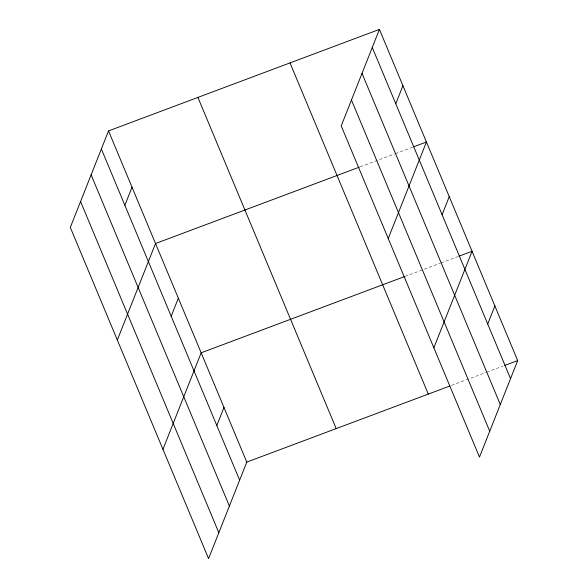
<?xml version="1.0" encoding="UTF-8"?>
<svg xmlns="http://www.w3.org/2000/svg" width="588" height="588" viewBox="0 0 588 588"><rect width="100%" height="100%" fill="white"/><g stroke="black" fill="none" stroke-linecap="round" stroke-linejoin="round"><path stroke-width="0.44" stroke-dasharray="2.94 2.21" d="M360.246 166.808L394.629 153.924M395.489 153.6L412.68 147.154M405.014 276.419L440.258 263.211M441.118 262.887L458.309 256.449M451.503 385.39L485.886 372.505M486.746 372.182L503.078 366.059"/><path stroke-width="0.88" d="M108.515 130.918L70.31 227.416L208.578 558.6L246.784 462.102L108.515 130.918L379.422 29.4L517.69 360.584L479.485 457.082L341.216 125.898L379.422 29.4M124.869 205.286L132.021 187.219M117.321 340.018L155.526 243.52L359.386 167.124M171.189 316.226L178.34 298.16M162.95 449.305L201.155 352.807L404.154 276.742M216.818 425.521L223.969 407.455M395.775 103.767L402.927 85.701M388.227 238.5L426.432 142.002L413.54 146.831M442.095 214.716L449.247 196.649M433.856 347.795L472.061 251.296L459.169 256.125M487.724 324.003L494.875 305.936M246.784 462.102L449.783 386.029M504.798 365.42L517.69 360.584M372.27 47.466L510.538 378.65M362.024 73.353L500.292 404.537M351.462 100.019L489.73 431.202M290.024 62.901L428.292 394.085M197.913 97.417L336.182 428.601M101.364 148.984L239.632 480.168M91.118 174.864L229.386 506.048M80.556 201.53L218.824 532.713"/></g></svg>
